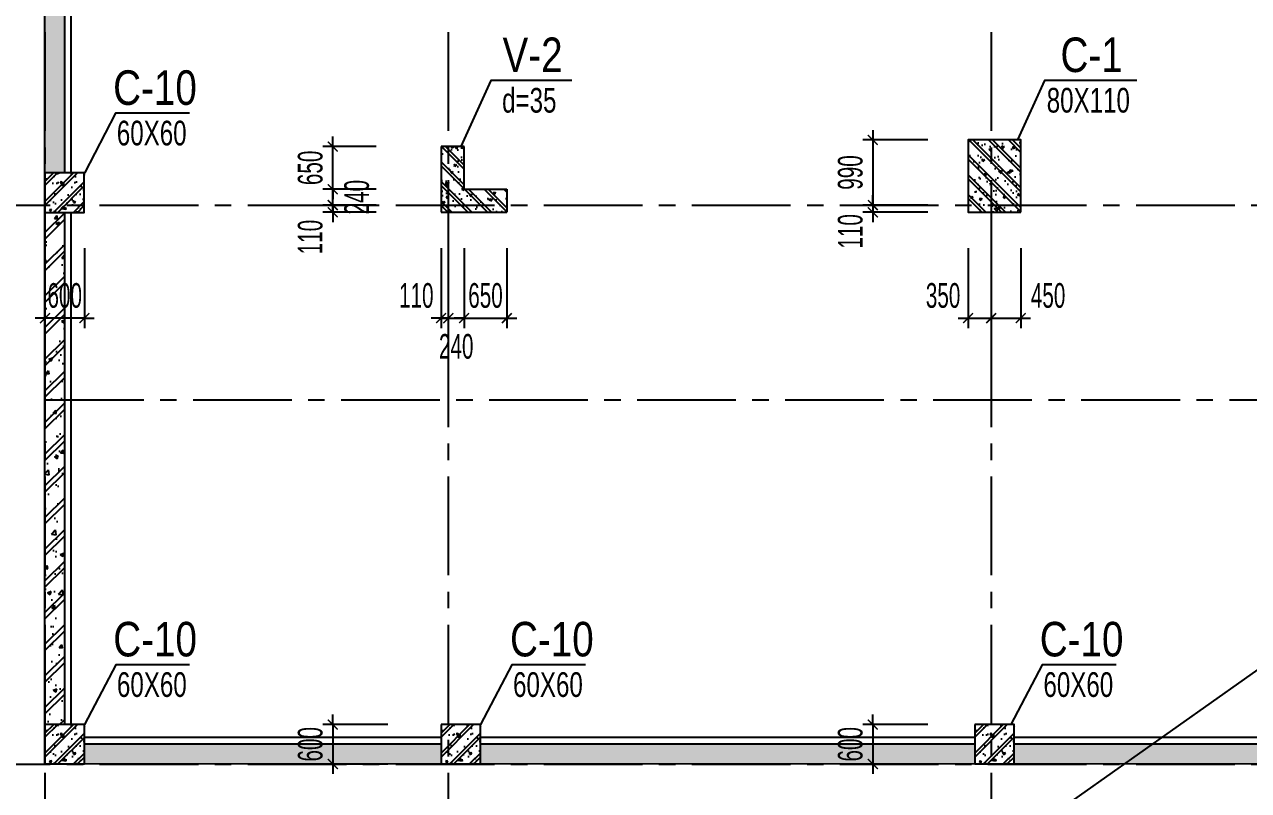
# Model space of a CAD drawing. Extents: x 1719887 to 1865417, y -150890 to 59748.
# Drawn here: x 1731479 to 1750081, y -23451 to -11816 of the extents above; entities that cross this region are included whole.
import ezdxf
from ezdxf.enums import TextEntityAlignment as Align

# ---------------------------------------------------------------- set-up
doc = ezdxf.new("R2010")
doc.units = 0
doc.header["$LTSCALE"] = 1000
doc.header["$MEASUREMENT"] = 0
doc.header["$PDMODE"] = 3
doc.linetypes.add('CENTER2', pattern=[1.125, 0.75, -0.125, 0.125, -0.125])
doc.layers.get('0').update_dxf_attribs({"linetype": 'CONTINUOUS'})
doc.layers.get('Defpoints').update_dxf_attribs({"linetype": 'CONTINUOUS'})
for name, color, linetype in [('CDC.01.AXIS', 160, 'CENTER2'), ('CDC.02.DIM', 1, 'CONTINUOUS'), ('CDC.05.STEEL', 4, 'CONTINUOUS'), ('CDC.06.TEXT', 2, 'CONTINUOUS'), ('CDC.10.HATCH', 9, 'CONTINUOUS'), ('CDC.11.NOTE', 8, 'CONTINUOUS')]:
    doc.layers.add(name, color=color, linetype=linetype)
doc.layers.add('KCS_Plotter', color=11, linetype='CONTINUOUS', plot=False)
doc.styles.add('ARIAL', font='arial.ttf', dxfattribs={"width": 0.6})
doc.dimstyles.new('D150', dxfattribs={"dimscale": 150, "dimtxt": 2.5, "dimasz": 1, "dimexe": 1, "dimexo": 0, "dimgap": 1, "dimtad": 1, "dimdec": 0, "dimdsep": 46, "dimtxsty": 'ARIAL', "dimblk": 'ARCHTICK', "dimcen": 1, "dimdle": 1, "dimclrd": 1, "dimclre": 1, "dimclrt": 2, "dimadec": 0, "dimazin": 0, "dimtfac": 0.00072, "dimtdec": 0, "dimtix": 1, "dimtmove": 2, "dimatfit": 3, "dimldrblk": 'ARCHTICK', "dimfxl": 1, "dimtolj": 1, "dimlwd": -1, "dimlwe": -1, "dimarcsym": 0})
pattern_1 = [(50, (0, 0), (573.80815, -50.20171), [60, -660]), (355, (0, 0), (-111.00107, 601.7537), [48, -528]), (100.4514, (47.8, -4.2), (462.8075, 551.55163), [50.99215, -560.91369]), (46.1842, (0, 160), (853.79284, -132.4152), [90, -990]), (96.6356, (71.15, 149), (747.73016, 779.2943), [76.48823, -841.3704]), (351.1842, (0, 160), (747.72956, 779.2949), [72, -792]), (21, (80, 120), (477.52564, -322.09511), [60, -660]), (326, (80, 120), (194.65227, 580.12004), [48, -528]), (71.4514, (119.8, 93.16), (672.1781, 258.0244), [50.99215, -560.91369]), (37.5, (0, 0), (9.727884, 266.315083), [0, -521.6, 0, -536, 0, -530]), (7.5, (0, 0), (210.45563, 315.52937), [0, -305.6, 0, -509.6, 0, -202]), (327.5, (-178.4, 0), (427.05795, -18.043897), [0, -200, 0, -624, 0, -828]), (317.5, (-258.4, 0), (466.548935, 80.083986), [0, -260, 0, -414.4, 0, -588]), (45, (0, 0), (-240.416306, 240.416306), []), (45, (0, 98), (-240.416306, 240.416306), [])]

# ---------------------------------------------------------------- blocks, each defined once
blk = doc.blocks.new('TH1')
at = {"layer": 'CDC.10.HATCH'}
h = blk.add_hatch(dxfattribs=at)
h.set_pattern_fill('CHAU-01', color=256, scale=80, style=0, pattern_type=2)
h.set_pattern_definition(pattern_1)
h.paths.add_polyline_path([(1734850, -103598), (1734550, -103598), (1734550, -110158), (1734850, -110158)])
h.paths.add_polyline_path([(1734849, -96348), (1734549, -96348), (1734550, -102998), (1734850, -102998)])
h.paths.add_polyline_path([(1734849, -87748), (1734549, -87748), (1734549, -95748), (1734849, -95748)])
h.paths.add_polyline_path([(1734849, -80497), (1734549, -80497), (1734549, -87148), (1734849, -87148)])
h.paths.add_polyline_path([(1734849, -73338), (1734549, -73338), (1734549, -79897), (1734849, -79897)])
h.paths.add_polyline_path([(1734849, -68421), (1734549, -68421), (1734549, -72738), (1734849, -72738)])
h.paths.add_polyline_path([(1738394, -64148), (1740570, -64148), (1740570, -63848), (1738264, -63848), (1734549, -67821), (1734960, -67821)])
h = blk.add_hatch(dxfattribs=at)
h.set_pattern_fill('CHAU-01', color=256, scale=50, style=0, pattern_type=2)
h.set_pattern_definition([(310, (0, -183495.4), (358.63009, 31.376067), [37.5, -412.5]), (5, (0, -183495.4), (-69.37567, -376.09607), [30, -330]), (259.5486, (29.9, -183492.77), (289.25469, -344.71977), [31.870095, -350.571056]), (313.8158, (0, -183595.4), (533.62052, 82.75951), [56.25, -618.75]), (263.3644, (44.47, -183588.5), (467.33135, -487.05894), [47.80514, -525.8565]), (8.8158, (0, -183595.4), (467.33097, -487.0593), [45, -495]), (339, (50, -183570.4), (298.453526, 201.309445), [37.5, -412.5]), (34, (50, -183570.4), (121.657666, -362.57502), [30, -330]), (288.5486, (74.87, -183553.6), (420.111314, -161.26525), [31.870095, -350.571056]), (322.5, (0, -183495.39), (6.079928, -166.446927), [0, -326, 0, -335, 0, -331.25]), (352.5, (0, -183495.39), (131.534769, -197.205856), [0, -191, 0, -318.5, 0, -126.25]), (32.5, (-111.5, -183495.39), (266.911218, 11.277436), [0, -125, 0, -390, 0, -517.5]), (42.5, (-161.5, -183495.39), (291.593085, -50.05249), [0, -162.5, 0, -259, 0, -367.5]), (315, (0, -183495.39), (-150.26019, -150.26019), []), (315, (0, -183556.64), (-150.26019, -150.26019), [])])
h.paths.add_polyline_path([(1748930, -110757), (1748580, -110757), (1748580, -110648), (1748930, -110648)])
h.paths.add_polyline_path([(1748930, -110648), (1748580, -110648), (1748580, -109657), (1748930, -109657)])
h.paths.add_polyline_path([(1749380, -110648), (1748930, -110648), (1748930, -109657), (1749380, -109657)])
h.paths.add_polyline_path([(1749380, -110757), (1748930, -110757), (1748930, -110648), (1749380, -110648)])
h = blk.add_hatch(dxfattribs=at)
h.set_pattern_fill('CHAU-01', color=256, scale=50, style=0, pattern_type=2)
h.set_pattern_definition([(310, (0, -183495.4), (358.63009, 31.376067), [37.5, -412.5]), (5, (0, -183495.4), (-69.37567, -376.09607), [30, -330]), (259.5486, (29.9, -183492.77), (289.25469, -344.71977), [31.870095, -350.571056]), (313.8158, (0, -183595.4), (533.62052, 82.75951), [56.25, -618.75]), (263.3644, (44.47, -183588.5), (467.33135, -487.05894), [47.80514, -525.8565]), (8.8158, (0, -183595.4), (467.33097, -487.0593), [45, -495]), (339, (50, -183570.4), (298.453526, 201.309445), [37.5, -412.5]), (34, (50, -183570.4), (121.657666, -362.57502), [30, -330]), (288.5486, (74.87, -183553.6), (420.111314, -161.26525), [31.870095, -350.571056]), (322.5, (0, -183495.39), (6.079928, -166.446927), [0, -326, 0, -335, 0, -331.25]), (352.5, (0, -183495.39), (131.534769, -197.205856), [0, -191, 0, -318.5, 0, -126.25]), (32.5, (-111.5, -183495.39), (266.911218, 11.277436), [0, -125, 0, -390, 0, -517.5]), (42.5, (-161.5, -183495.39), (291.593085, -50.05249), [0, -162.5, 0, -259, 0, -367.5]), (315, (0, -183495.39), (-150.26019, -150.26019), []), (315, (0, -183556.64), (-150.26019, -150.26019), [])])
h.paths.add_polyline_path([(1740680, -110648), (1740570, -110648), (1740570, -109757), (1740680, -109757)])
h.paths.add_polyline_path([(1741570, -110648), (1740680, -110648), (1740680, -109757), (1740920, -109757), (1740920, -110407), (1741570, -110407)])
h.paths.add_polyline_path([(1741570, -110757), (1740680, -110757), (1740680, -110648), (1741570, -110648)])
h.paths.add_polyline_path([(1740680, -110757), (1740570, -110757), (1740570, -110648), (1740680, -110648)])
h = blk.add_hatch(dxfattribs=at)
h.set_pattern_fill('CHAU-01', color=256, scale=50, angle=270, style=0, pattern_type=2)
h.set_pattern_definition([(220, (3483904.8, -417479.05), (31.376067, -358.63009), [37.5, -412.5]), (275, (3483904.8, -417479.05), (-376.09607, 69.37567), [30, -330]), (169.5486, (3483907.43, -417508.93), (-344.71977, -289.25469), [31.870095, -350.571056]), (223.8158, (3483804.8, -417479.05), (82.75951, -533.62052), [56.25, -618.75]), (173.3644, (3483811.7, -417523.5), (-487.05894, -467.33135), [47.80514, -525.8565]), (278.8158, (3483804.8, -417479.05), (-487.0593, -467.33097), [45, -495]), (249, (3483829.8, -417529.05), (201.309445, -298.453526), [37.5, -412.5]), (304, (3483829.8, -417529.05), (-362.57502, -121.657666), [30, -330]), (198.5486, (3483846.6, -417553.9), (-161.26525, -420.111314), [31.870095, -350.571056]), (232.5, (3483904.81, -417479.05), (-166.446927, -6.079928), [0, -326, 0, -335, 0, -331.25]), (262.5, (3483904.81, -417479.05), (-197.205856, -131.534769), [0, -191, 0, -318.5, 0, -126.25]), (302.5, (3483904.81, -417367.55), (11.277436, -266.911218), [0, -125, 0, -390, 0, -517.5]), (312.5, (3483904.81, -417317.55), (-50.05249, -291.593085), [0, -162.5, 0, -259, 0, -367.5]), (225, (3483904.81, -417479.05), (-150.26019, 150.26019), []), (225, (3483843.56, -417479.05), (-150.26019, 150.26019), [])])
h.paths.add_polyline_path([(1734548, -110758), (1735148, -110758), (1735148, -110158), (1734548, -110158)])
h = blk.add_hatch(dxfattribs=at)
h.set_pattern_fill('CHAU-01', color=256, scale=80, style=0, pattern_type=2)
h.set_pattern_definition(pattern_1)
h.paths.add_polyline_path([(1734850, -110758), (1734550, -110758), (1734550, -113608), (1734850, -113608)])
h.paths.add_polyline_path([(1734850, -113608), (1734550, -113608), (1734550, -118537), (1734850, -118537)])
h = blk.add_hatch(dxfattribs=at)
h.set_pattern_fill('CHAU-01', color=256, scale=50, angle=270, style=0, pattern_type=2)
h.set_pattern_definition([(220, (3483905.74, -425858.37), (31.376067, -358.63009), [37.5, -412.5]), (275, (3483905.74, -425858.37), (-376.09607, 69.37567), [30, -330]), (169.5486, (3483908.36, -425888.26), (-344.71977, -289.25469), [31.870095, -350.571056]), (223.8158, (3483805.74, -425858.37), (82.75951, -533.62052), [56.25, -618.75]), (173.3644, (3483812.64, -425902.84), (-487.05894, -467.33135), [47.80514, -525.8565]), (278.8158, (3483805.74, -425858.37), (-487.0593, -467.33097), [45, -495]), (249, (3483830.74, -425908.37), (201.309445, -298.453526), [37.5, -412.5]), (304, (3483830.74, -425908.37), (-362.57502, -121.657666), [30, -330]), (198.5486, (3483847.5, -425933.24), (-161.26525, -420.111314), [31.870095, -350.571056]), (232.5, (3483905.74, -425858.37), (-166.446927, -6.079928), [0, -326, 0, -335, 0, -331.25]), (262.5, (3483905.74, -425858.37), (-197.205856, -131.534769), [0, -191, 0, -318.5, 0, -126.25]), (302.5, (3483905.74, -425746.87), (11.277436, -266.911218), [0, -125, 0, -390, 0, -517.5]), (312.5, (3483905.74, -425696.87), (-50.05249, -291.593085), [0, -162.5, 0, -259, 0, -367.5]), (225, (3483905.74, -425858.37), (-150.26019, 150.26019), []), (225, (3483844.5, -425858.37), (-150.26019, 150.26019), [])])
h.paths.add_polyline_path([(1734549, -119137), (1735149, -119137), (1735149, -118537), (1734549, -118537)])
h = blk.add_hatch(dxfattribs=at)
h.set_pattern_fill('CHAU-01', color=256, scale=50, angle=270, style=0, pattern_type=2)
h.set_pattern_definition([(220, (3489926.1, -425858.4), (31.376067, -358.63009), [37.5, -412.5]), (275, (3489926.1, -425858.4), (-376.09607, 69.37567), [30, -330]), (169.5486, (3489928.7, -425888.28), (-344.71977, -289.25469), [31.870095, -350.571056]), (223.8158, (3489826.1, -425858.4), (82.75951, -533.62052), [56.25, -618.75]), (173.3644, (3489833, -425902.86), (-487.05894, -467.33135), [47.80514, -525.8565]), (278.8158, (3489826.1, -425858.4), (-487.0593, -467.33097), [45, -495]), (249, (3489851.1, -425908.4), (201.309445, -298.453526), [37.5, -412.5]), (304, (3489851.1, -425908.4), (-362.57502, -121.657666), [30, -330]), (198.5486, (3489867.87, -425933.27), (-161.26525, -420.111314), [31.870095, -350.571056]), (232.5, (3489926.1, -425858.4), (-166.446927, -6.079928), [0, -326, 0, -335, 0, -331.25]), (262.5, (3489926.1, -425858.4), (-197.205856, -131.534769), [0, -191, 0, -318.5, 0, -126.25]), (302.5, (3489926.1, -425746.9), (11.277436, -266.911218), [0, -125, 0, -390, 0, -517.5]), (312.5, (3489926.1, -425696.9), (-50.05249, -291.593085), [0, -162.5, 0, -259, 0, -367.5]), (225, (3489926.1, -425858.4), (-150.26019, 150.26019), []), (225, (3489864.84, -425858.4), (-150.26019, 150.26019), [])])
h.paths.add_polyline_path([(1740570, -119137), (1741170, -119137), (1741170, -118537), (1740570, -118537)])
h = blk.add_hatch(dxfattribs=at)
h.set_pattern_fill('CHAU-01', color=256, scale=50, angle=270, style=0, pattern_type=2)
h.set_pattern_definition([(220, (3498036.04, -425858.46), (31.376067, -358.63009), [37.5, -412.5]), (275, (3498036.04, -425858.46), (-376.09607, 69.37567), [30, -330]), (169.5486, (3498038.66, -425888.35), (-344.71977, -289.25469), [31.870095, -350.571056]), (223.8158, (3497936.04, -425858.46), (82.75951, -533.62052), [56.25, -618.75]), (173.3644, (3497942.94, -425902.93), (-487.05894, -467.33135), [47.80514, -525.8565]), (278.8158, (3497936.04, -425858.46), (-487.0593, -467.33097), [45, -495]), (249, (3497961.04, -425908.46), (201.309445, -298.453526), [37.5, -412.5]), (304, (3497961.04, -425908.46), (-362.57502, -121.657666), [30, -330]), (198.5486, (3497977.8, -425933.33), (-161.26525, -420.111314), [31.870095, -350.571056]), (232.5, (3498036.04, -425858.46), (-166.446927, -6.079928), [0, -326, 0, -335, 0, -331.25]), (262.5, (3498036.04, -425858.46), (-197.205856, -131.534769), [0, -191, 0, -318.5, 0, -126.25]), (302.5, (3498036.04, -425746.96), (11.277436, -266.911218), [0, -125, 0, -390, 0, -517.5]), (312.5, (3498036.04, -425696.96), (-50.05249, -291.593085), [0, -162.5, 0, -259, 0, -367.5]), (225, (3498036.04, -425858.46), (-150.26019, 150.26019), []), (225, (3497974.8, -425858.46), (-150.26019, 150.26019), [])])
h.paths.add_polyline_path([(1748680, -119137), (1749280, -119137), (1749280, -118537), (1748680, -118537)])
h = blk.add_hatch(dxfattribs=at)
h.set_pattern_fill('CHAU-01', color=256, scale=80, style=0, pattern_type=2)
h.set_pattern_definition([(50, (0, -2490), (573.80815, -50.20171), [60, -660]), (355, (0, -2490), (-111.00107, 601.7537), [48, -528]), (100.4514, (47.8, -2494.2), (462.8075, 551.55163), [50.99215, -560.91369]), (46.1842, (0, -2330), (853.79284, -132.4152), [90, -990]), (96.6356, (71.15, -2341), (747.73016, 779.2943), [76.48823, -841.3704]), (351.1842, (0, -2330), (747.72956, 779.2949), [72, -792]), (21, (80, -2370), (477.52564, -322.09511), [60, -660]), (326, (80, -2370), (194.65227, 580.12004), [48, -528]), (71.4514, (119.8, -2396.84), (672.1781, 258.0244), [50.99215, -560.91369]), (37.5, (0, -2490), (9.727884, 266.315083), [0, -521.6, 0, -536, 0, -530]), (7.5, (0, -2490), (210.45563, 315.52937), [0, -305.6, 0, -509.6, 0, -202]), (327.5, (-178.4, -2490), (427.05795, -18.043897), [0, -200, 0, -624, 0, -828]), (317.5, (-258.4, -2490), (466.548935, 80.083986), [0, -260, 0, -414.4, 0, -588]), (45, (0, -2490), (-240.416306, 240.416306), []), (45, (0, -2392), (-240.416306, 240.416306), [])])
h.paths.add_polyline_path([(1789255, -118837), (1781880, -118837), (1781880, -119137), (1789255, -119137)])
h.paths.add_polyline_path([(1765130, -118837), (1757480, -118837), (1757480, -119137), (1765130, -119137)])
h.paths.add_polyline_path([(1756880, -118837), (1749280, -118837), (1749280, -119137), (1756880, -119137)])
h.paths.add_polyline_path([(1748680, -118837), (1741170, -118837), (1741170, -119137), (1748680, -119137)])
h.paths.add_polyline_path([(1740570, -118837), (1735149, -118837), (1735149, -119137), (1740570, -119137)])
at = {"layer": 'CDC.01.AXIS', "ltscale": 2}
for p, q in [((1734550, -63021), (1734550, -119734)), ((1740680, -63021), (1740680, -119734)), ((1748930, -63021), (1748930, -119734)), ((1733131, -110648), (1840145, -110648)), ((1734550, -113608), (1840145, -113608)), ((1733131, -119138), (1840145, -119138))]:
    blk.add_line(p, q, dxfattribs=at)
at = {"layer": 'CDC.05.STEEL'}
for p, q in [((1734550, -119137), (1734549, -67821)), ((1734850, -110158), (1734850, -103598)), ((1734950, -110158), (1734950, -103598)), ((1734850, -118537), (1734850, -110758)), ((1734950, -118537), (1734950, -110758)), ((1740570, -118737), (1735149, -118737)), ((1740570, -118837), (1735149, -118837)), ((1748680, -118737), (1741170, -118737)), ((1748680, -118837), (1741170, -118837)), ((1756880, -118737), (1749280, -118737)), ((1756880, -118837), (1749280, -118837)), ((1838481, -119138), (1734550, -119137))]:
    blk.add_line(p, q, dxfattribs=at)
at = {"layer": 'CDC.05.STEEL', "ltscale": 2000}
for p, q in [((1740920, -109757), (1740570, -109757)), ((1740570, -109757), (1740570, -110757)), ((1740920, -110407), (1740920, -109757)), ((1740920, -110407), (1741570, -110407)), ((1741570, -110407), (1741570, -110757)), ((1740570, -110757), (1741570, -110757))]:
    blk.add_line(p, q, dxfattribs=at)
for points in [[(1749380, -110757), (1749380, -109657), (1748580, -109657), (1748580, -110757)], [(1734548, -110158), (1734548, -110758), (1735148, -110758), (1735148, -110158)], [(1734549, -118537), (1734549, -119137), (1735149, -119137), (1735149, -118537)], [(1740570, -118537), (1740570, -119137), (1741170, -119137), (1741170, -118537)], [(1748680, -118537), (1748680, -119137), (1749280, -119137), (1749280, -118537)]]:
    blk.add_lwpolyline(points, close=True, dxfattribs=at)
blk = doc.blocks.new('_ARCHTICK')
at = {"color": 0, "linetype": 'ByBlock', "const_width": 0.15}
blk.add_lwpolyline([(-0.5, -0.5), (0.5, 0.5)], dxfattribs=at)
blk = doc.blocks.new('*D615')
at = {"layer": 'CDC.02.DIM', "color": 1, "transparency": 16777216}
for p, q in [((1737810, -15213), (1737810, -16426)), ((1737920, -15213), (1737920, -16426)), ((1737810, -16276), (1737660, -16276)), ((1737810, -16276), (1737920, -16276)), ((1737920, -16276), (1738070, -16276))]:
    blk.add_line(p, q, dxfattribs=at)
at = {"layer": 'Defpoints', "color": 0, "transparency": 16777216}
for p in [(1737810, -15213), (1737920, -15213), (1737920, -16276)]:
    blk.add_point(p, dxfattribs=at)
at = {"layer": 'CDC.02.DIM', "color": 1, "transparency": 16777216, "xscale": 150, "yscale": 150, "zscale": 150}
blk.add_blockref('_ARCHTICK', (1737810, -16276), dxfattribs=at)
at = {"layer": 'CDC.02.DIM', "color": 1, "transparency": 16777216, "xscale": 150, "yscale": 150, "zscale": 150, "rotation": 180}
blk.add_blockref('_ARCHTICK', (1737920, -16276), dxfattribs=at)
at = {"layer": 'CDC.02.DIM', "color": 2, "transparency": 16777216, "insert": (1737433, -15934), "char_height": 375, "attachment_point": 5, "style": 'ARIAL'}
blk.add_mtext('\\A1;110', dxfattribs=at)
blk = doc.blocks.new('*D616')
at = {"layer": 'CDC.02.DIM', "color": 1, "transparency": 16777216}
for p, q in [((1737920, -15213), (1737920, -16426)), ((1738160, -15213), (1738160, -16426)), ((1737920, -16276), (1737770, -16276)), ((1737920, -16276), (1738160, -16276)), ((1738160, -16276), (1738310, -16276))]:
    blk.add_line(p, q, dxfattribs=at)
at = {"layer": 'Defpoints', "color": 0, "transparency": 16777216}
for p in [(1737920, -15213), (1738160, -15213), (1738160, -16276)]:
    blk.add_point(p, dxfattribs=at)
at = {"layer": 'CDC.02.DIM', "color": 1, "transparency": 16777216, "xscale": 150, "yscale": 150, "zscale": 150}
blk.add_blockref('_ARCHTICK', (1737920, -16276), dxfattribs=at)
at = {"layer": 'CDC.02.DIM', "color": 1, "transparency": 16777216, "xscale": 150, "yscale": 150, "zscale": 150, "rotation": 180}
blk.add_blockref('_ARCHTICK', (1738160, -16276), dxfattribs=at)
at = {"layer": 'CDC.02.DIM', "color": 2, "transparency": 16777216, "insert": (1738040, -16707), "char_height": 375, "attachment_point": 5, "style": 'ARIAL'}
blk.add_mtext('\\A1;240', dxfattribs=at)
blk = doc.blocks.new('*D617')
at = {"layer": 'CDC.02.DIM', "color": 1, "transparency": 16777216}
for p, q in [((1738160, -15213), (1738160, -16426)), ((1738810, -15213), (1738810, -16426)), ((1738160, -16276), (1738010, -16276)), ((1738160, -16276), (1738810, -16276)), ((1738810, -16276), (1738960, -16276))]:
    blk.add_line(p, q, dxfattribs=at)
at = {"layer": 'Defpoints', "color": 0, "transparency": 16777216}
for p in [(1738160, -15213), (1738810, -15213), (1738810, -16276)]:
    blk.add_point(p, dxfattribs=at)
at = {"layer": 'CDC.02.DIM', "color": 1, "transparency": 16777216, "xscale": 150, "yscale": 150, "zscale": 150}
blk.add_blockref('_ARCHTICK', (1738160, -16276), dxfattribs=at)
at = {"layer": 'CDC.02.DIM', "color": 1, "transparency": 16777216, "xscale": 150, "yscale": 150, "zscale": 150, "rotation": 180}
blk.add_blockref('_ARCHTICK', (1738810, -16276), dxfattribs=at)
at = {"layer": 'CDC.02.DIM', "color": 2, "transparency": 16777216, "insert": (1738485, -15934), "char_height": 375, "attachment_point": 5, "style": 'ARIAL'}
blk.add_mtext('\\A1;650', dxfattribs=at)
blk = doc.blocks.new('*D618')
at = {"layer": 'CDC.02.DIM', "color": 1, "transparency": 16777216}
for p, q in [((1745820, -15213), (1745820, -16426)), ((1746170, -15213), (1746170, -16426)), ((1745670, -16276), (1746320, -16276))]:
    blk.add_line(p, q, dxfattribs=at)
at = {"layer": 'Defpoints', "color": 0, "transparency": 16777216}
for p in [(1745820, -15213), (1746170, -15213), (1746170, -16276)]:
    blk.add_point(p, dxfattribs=at)
at = {"layer": 'CDC.02.DIM', "color": 1, "transparency": 16777216, "xscale": 150, "yscale": 150, "zscale": 150, "rotation": 180}
blk.add_blockref('_ARCHTICK', (1745820, -16276), dxfattribs=at)
at = {"layer": 'CDC.02.DIM', "color": 1, "transparency": 16777216, "xscale": 150, "yscale": 150, "zscale": 150}
blk.add_blockref('_ARCHTICK', (1746170, -16276), dxfattribs=at)
at = {"layer": 'CDC.02.DIM', "color": 2, "transparency": 16777216, "insert": (1745439, -15934), "char_height": 375, "attachment_point": 5, "style": 'ARIAL'}
blk.add_mtext('\\A1;350', dxfattribs=at)
blk = doc.blocks.new('*D619')
at = {"layer": 'CDC.02.DIM', "color": 1, "transparency": 16777216}
for p, q in [((1746170, -15213), (1746170, -16426)), ((1746620, -15213), (1746620, -16426)), ((1746020, -16276), (1746770, -16276))]:
    blk.add_line(p, q, dxfattribs=at)
at = {"layer": 'Defpoints', "color": 0, "transparency": 16777216}
for p in [(1746170, -15213), (1746620, -15213), (1746620, -16276)]:
    blk.add_point(p, dxfattribs=at)
at = {"layer": 'CDC.02.DIM', "color": 1, "transparency": 16777216, "xscale": 150, "yscale": 150, "zscale": 150, "rotation": 180}
blk.add_blockref('_ARCHTICK', (1746170, -16276), dxfattribs=at)
at = {"layer": 'CDC.02.DIM', "color": 1, "transparency": 16777216, "xscale": 150, "yscale": 150, "zscale": 150}
blk.add_blockref('_ARCHTICK', (1746620, -16276), dxfattribs=at)
at = {"layer": 'CDC.02.DIM', "color": 2, "transparency": 16777216, "insert": (1747035, -15934), "char_height": 375, "attachment_point": 5, "style": 'ARIAL'}
blk.add_mtext('\\A1;450', dxfattribs=at)
blk = doc.blocks.new('*D641')
at = {"layer": 'CDC.02.DIM', "color": 1, "transparency": 16777216}
for p, q in [((1731790, -15213), (1731790, -16426)), ((1732390, -15213), (1732390, -16426)), ((1731790, -16276), (1731640, -16276)), ((1732390, -16276), (1731790, -16276)), ((1732390, -16276), (1732540, -16276))]:
    blk.add_line(p, q, dxfattribs=at)
at = {"layer": 'Defpoints', "color": 0, "transparency": 16777216}
for p in [(1731790, -15213), (1732390, -15213), (1731790, -16276)]:
    blk.add_point(p, dxfattribs=at)
at = {"layer": 'CDC.02.DIM', "color": 1, "transparency": 16777216, "xscale": 150, "yscale": 150, "zscale": 150}
blk.add_blockref('_ARCHTICK', (1731790, -16276), dxfattribs=at)
at = {"layer": 'CDC.02.DIM', "color": 1, "transparency": 16777216, "xscale": 150, "yscale": 150, "zscale": 150, "rotation": 180}
blk.add_blockref('_ARCHTICK', (1732390, -16276), dxfattribs=at)
at = {"layer": 'CDC.02.DIM', "color": 2, "transparency": 16777216, "insert": (1732090, -15934), "char_height": 375, "attachment_point": 5, "style": 'ARIAL'}
blk.add_mtext('\\A1;600', dxfattribs=at)
blk = doc.blocks.new('*D748')
at = {"layer": 'CDC.02.DIM', "color": 1, "transparency": 16777216}
for p, q in [((1745206, -13569), (1744221, -13569)), ((1744371, -13419), (1744371, -14709)), ((1745206, -14559), (1744221, -14559))]:
    blk.add_line(p, q, dxfattribs=at)
at = {"layer": 'Defpoints', "color": 0, "transparency": 16777216}
for p in [(1745206, -13569), (1744371, -14559), (1745206, -14559)]:
    blk.add_point(p, dxfattribs=at)
at = {"layer": 'CDC.02.DIM', "color": 1, "transparency": 16777216, "xscale": 150, "yscale": 150, "zscale": 150}
for p, rotation in [((1744371, -13569), 90), ((1744371, -14559), 270)]:
    blk.add_blockref('_ARCHTICK', p, dxfattribs=dict(at, rotation=rotation))
at = {"layer": 'CDC.02.DIM', "color": 2, "transparency": 16777216, "insert": (1744030, -14064), "char_height": 375, "attachment_point": 5, "rotation": 90, "style": 'ARIAL'}
blk.add_mtext('\\A1;990', dxfattribs=at)
blk = doc.blocks.new('*D749')
at = {"layer": 'CDC.02.DIM', "color": 1, "transparency": 16777216}
for p, q in [((1744371, -14559), (1744371, -14409)), ((1745206, -14559), (1744221, -14559)), ((1745206, -14669), (1744221, -14669)), ((1744371, -14559), (1744371, -14669)), ((1744371, -14669), (1744371, -14819))]:
    blk.add_line(p, q, dxfattribs=at)
at = {"layer": 'Defpoints', "color": 0, "transparency": 16777216}
for p in [(1744371, -14669), (1745206, -14559), (1745206, -14669)]:
    blk.add_point(p, dxfattribs=at)
at = {"layer": 'CDC.02.DIM', "color": 1, "transparency": 16777216, "xscale": 150, "yscale": 150, "zscale": 150}
for p, rotation in [((1744371, -14559), 270), ((1744371, -14669), 90)]:
    blk.add_blockref('_ARCHTICK', p, dxfattribs=dict(at, rotation=rotation))
at = {"layer": 'CDC.02.DIM', "color": 2, "transparency": 16777216, "insert": (1744030, -14958), "char_height": 375, "attachment_point": 5, "rotation": 90, "style": 'ARIAL'}
blk.add_mtext('\\A1;110', dxfattribs=at)
blk = doc.blocks.new('*D750')
at = {"layer": 'CDC.02.DIM', "color": 1, "transparency": 16777216}
for p, q in [((1744371, -22449), (1744371, -22299)), ((1745206, -22449), (1744221, -22449)), ((1744371, -22449), (1744371, -23049)), ((1745206, -23049), (1744221, -23049)), ((1744371, -23049), (1744371, -23199))]:
    blk.add_line(p, q, dxfattribs=at)
at = {"layer": 'Defpoints', "color": 0, "transparency": 16777216}
for p in [(1745206, -22449), (1744371, -23049), (1745206, -23049)]:
    blk.add_point(p, dxfattribs=at)
at = {"layer": 'CDC.02.DIM', "color": 1, "transparency": 16777216, "xscale": 150, "yscale": 150, "zscale": 150}
for p, rotation in [((1744371, -22449), 270), ((1744371, -23049), 90)]:
    blk.add_blockref('_ARCHTICK', p, dxfattribs=dict(at, rotation=rotation))
at = {"layer": 'CDC.02.DIM', "color": 2, "transparency": 16777216, "insert": (1744030, -22749), "char_height": 375, "attachment_point": 5, "rotation": 90, "style": 'ARIAL'}
blk.add_mtext('\\A1;600', dxfattribs=at)
blk = doc.blocks.new('*D820')
at = {"layer": 'CDC.02.DIM', "color": 1, "transparency": 16777216}
for p, q in [((1736164, -14559), (1736164, -14409)), ((1736824, -14559), (1736014, -14559)), ((1736824, -14669), (1736014, -14669)), ((1736164, -14669), (1736164, -14559)), ((1736164, -14669), (1736164, -14819))]:
    blk.add_line(p, q, dxfattribs=at)
at = {"layer": 'Defpoints', "color": 0, "transparency": 16777216}
for p in [(1736164, -14559), (1736824, -14559), (1736824, -14669)]:
    blk.add_point(p, dxfattribs=at)
at = {"layer": 'CDC.02.DIM', "color": 1, "transparency": 16777216, "xscale": 150, "yscale": 150, "zscale": 150}
for p, rotation in [((1736164, -14559), 270), ((1736164, -14669), 90)]:
    blk.add_blockref('_ARCHTICK', p, dxfattribs=dict(at, rotation=rotation))
at = {"layer": 'CDC.02.DIM', "color": 2, "transparency": 16777216, "insert": (1735823, -15045), "char_height": 375, "attachment_point": 5, "rotation": 90, "style": 'ARIAL'}
blk.add_mtext('\\A1;110', dxfattribs=at)
blk = doc.blocks.new('*D821')
at = {"layer": 'CDC.02.DIM', "color": 1, "transparency": 16777216}
for p, q in [((1736824, -14319), (1736014, -14319)), ((1736164, -14319), (1736164, -14169)), ((1736164, -14559), (1736164, -14319)), ((1736824, -14559), (1736014, -14559)), ((1736164, -14559), (1736164, -14709))]:
    blk.add_line(p, q, dxfattribs=at)
at = {"layer": 'Defpoints', "color": 0, "transparency": 16777216}
for p in [(1736164, -14319), (1736824, -14319), (1736824, -14559)]:
    blk.add_point(p, dxfattribs=at)
at = {"layer": 'CDC.02.DIM', "color": 1, "transparency": 16777216, "xscale": 150, "yscale": 150, "zscale": 150}
for p, rotation in [((1736164, -14319), 270), ((1736164, -14559), 90)]:
    blk.add_blockref('_ARCHTICK', p, dxfattribs=dict(at, rotation=rotation))
at = {"layer": 'CDC.02.DIM', "color": 2, "transparency": 16777216, "insert": (1736529, -14439), "char_height": 375, "attachment_point": 5, "rotation": 90, "style": 'ARIAL'}
blk.add_mtext('\\A1;240', dxfattribs=at)
blk = doc.blocks.new('*D822')
at = {"layer": 'CDC.02.DIM', "color": 1, "transparency": 16777216}
for p, q in [((1736164, -13669), (1736164, -13519)), ((1736824, -13669), (1736014, -13669)), ((1736164, -14319), (1736164, -13669)), ((1736824, -14319), (1736014, -14319)), ((1736164, -14319), (1736164, -14469))]:
    blk.add_line(p, q, dxfattribs=at)
at = {"layer": 'Defpoints', "color": 0, "transparency": 16777216}
for p in [(1736164, -13669), (1736824, -13669), (1736824, -14319)]:
    blk.add_point(p, dxfattribs=at)
at = {"layer": 'CDC.02.DIM', "color": 1, "transparency": 16777216, "xscale": 150, "yscale": 150, "zscale": 150}
for p, rotation in [((1736164, -13669), 270), ((1736164, -14319), 90)]:
    blk.add_blockref('_ARCHTICK', p, dxfattribs=dict(at, rotation=rotation))
at = {"layer": 'CDC.02.DIM', "color": 2, "transparency": 16777216, "insert": (1735823, -13994), "char_height": 375, "attachment_point": 5, "rotation": 90, "style": 'ARIAL'}
blk.add_mtext('\\A1;650', dxfattribs=at)
blk = doc.blocks.new('*D827')
at = {"layer": 'CDC.02.DIM', "color": 1, "transparency": 16777216}
for p, q in [((1736164, -22449), (1736164, -22299)), ((1736999, -22449), (1736014, -22449)), ((1736164, -22449), (1736164, -23049)), ((1736999, -23049), (1736014, -23049)), ((1736164, -23049), (1736164, -23199))]:
    blk.add_line(p, q, dxfattribs=at)
at = {"layer": 'Defpoints', "color": 0, "transparency": 16777216}
for p in [(1736999, -22449), (1736164, -23049), (1736999, -23049)]:
    blk.add_point(p, dxfattribs=at)
at = {"layer": 'CDC.02.DIM', "color": 1, "transparency": 16777216, "xscale": 150, "yscale": 150, "zscale": 150}
for p, rotation in [((1736164, -22449), 270), ((1736164, -23049), 90)]:
    blk.add_blockref('_ARCHTICK', p, dxfattribs=dict(at, rotation=rotation))
at = {"layer": 'CDC.02.DIM', "color": 2, "transparency": 16777216, "insert": (1735823, -22749), "char_height": 375, "attachment_point": 5, "rotation": 90, "style": 'ARIAL'}
blk.add_mtext('\\A1;600', dxfattribs=at)

msp = doc.modelspace()

# ---------------------------------------------------------------- linework, layer by layer
at = {"layer": 'CDC.11.NOTE'}
for points in [[(1739799.1, -12666.5), (1738566, -12666.5), (1738110.2, -13669.5)], [(1748385.2, -12666), (1746980.5, -12666), (1746570.2, -13568.8)], [(1733985.2, -13164.6), (1732864.4, -13164.6), (1732388.4, -14072.1)], [(1733987.1, -21542), (1732866.3, -21542), (1732389.8, -22448.5)], [(1740006.9, -21542), (1738886, -21542), (1738409.6, -22448.5)], [(1748067.4, -21542.1), (1746946.6, -21542.1), (1746470.1, -22448.6)]]:
    msp.add_lwpolyline(points, dxfattribs=at)
at = {"layer": 'KCS_Plotter'}
msp.add_line((1865416.7, 59748.5), (1719886.7, -43039.7), dxfattribs=at)

# ---------------------------------------------------------------- block references
at = {"layer": 'CDC.10.HATCH'}
msp.add_blockref('TH1', (-2759.9, 96088.6), dxfattribs=at)

# ---------------------------------------------------------------- texts
at = {"layer": 'CDC.06.TEXT', "style": 'ARIAL'}
for s, height, width, p in [('V-2', 525, 0.8, (1739200.3, -12276.4)), ('C-1', 525, 0.8, (1747696.2, -12275.9)), ('C-10', 525, 0.8, (1733462.2, -12774.5)), ('d=35', 375, 0.7, (1739150.4, -12966.6)), ('80X110', 375, 0.7, (1747646.3, -12966.1)), ('60X60', 375, 0.7, (1733412.3, -13464.7)), ('C-10', 525, 0.8, (1733464.1, -21151.9)), ('C-10', 525, 0.8, (1739493.6, -21151.9)), ('C-10', 525, 0.8, (1747544.4, -21151.9)), ('60X60', 375, 0.7, (1733414.2, -21842)), ('60X60', 375, 0.7, (1739434, -21842.1)), ('60X60', 375, 0.7, (1747494.5, -21842.1))]:
    msp.add_text(s, height=height, dxfattribs=dict(at, width=width)).set_placement(p, align=Align.MIDDLE_CENTER)

# ---------------------------------------------------------------- dimensions: what is measured, and where the dimension line sits
at = {"layer": 'CDC.02.DIM'}
for base, p1, p2, angle, picture, middle in [((1736164.3, -13668.8), (1736823.6, -14318.8), (1736823.6, -13668.8), 270, '*D822', (1735822.8, -13993.8)), ((1744371.3, -14559.1), (1745206.1, -13568.8), (1745206.1, -14559.1), 90, '*D748', (1744029.9, -14064)), ((1736164.3, -23048.6), (1736999, -22448.6), (1736999, -23048.6), 90, '*D827', (1735822.8, -22748.6)), ((1744371.3, -23048.6), (1745206.1, -22448.6), (1745206.1, -23048.6), 90, '*D750', (1744029.9, -22748.6))]:
    dim = msp.add_linear_dim(base=base, p1=p1, p2=p2, angle=angle, dimstyle='D150', dxfattribs=at)
    dim.commit()
    dim.dimension.update_dxf_attribs({"geometry": picture, "text_midpoint": middle})
for base, p1, p2, angle, picture, middle in [((1736164.3, -14318.8), (1736823.6, -14559.1), (1736823.6, -14318.8), 270, '*D821', (1736528.8, -14439)), ((1736164.3, -14559.1), (1736823.6, -14668.8), (1736823.6, -14559.1), 270, '*D820', (1735822.8, -15044.8)), ((1744371.3, -14668.8), (1745206.1, -14559.1), (1745206.1, -14668.8), 90, '*D749', (1744029.9, -14957.9))]:
    dim = msp.add_linear_dim(base=base, p1=p1, p2=p2, angle=angle, dimstyle='D150', dxfattribs=at)
    dim.commit()
    dim.dimension.update_dxf_attribs({"geometry": picture, "text_midpoint": middle, "dimtype": 160})
for base, p1, p2, picture, middle in [((1731789.9, -16275.6), (1732389.8, -15212.7), (1731789.9, -15212.7), '*D641', (1732089.8, -15934.1)), ((1738809.9, -16275.6), (1738159.9, -15212.7), (1738809.9, -15212.7), '*D617', (1738484.9, -15934.1))]:
    dim = msp.add_linear_dim(base=base, p1=p1, p2=p2, dimstyle='D150', dxfattribs=at)
    dim.commit()
    dim.dimension.update_dxf_attribs({"geometry": picture, "text_midpoint": middle})
for base, p1, p2, picture, middle in [((1737919.9, -16275.6), (1737809.9, -15212.7), (1737919.9, -15212.7), '*D615', (1737433.3, -15934.1)), ((1738159.9, -16275.6), (1737919.9, -15212.7), (1738159.9, -15212.7), '*D616', (1738039.9, -16707)), ((1746169.9, -16275.6), (1745819.9, -15212.7), (1746169.9, -15212.7), '*D618', (1745439.5, -15934)), ((1746619.9, -16275.6), (1746169.9, -15212.7), (1746619.9, -15212.7), '*D619', (1747034.9, -15934.1))]:
    dim = msp.add_linear_dim(base=base, p1=p1, p2=p2, dimstyle='D150', dxfattribs=at)
    dim.commit()
    dim.dimension.update_dxf_attribs({"geometry": picture, "text_midpoint": middle, "dimtype": 160})

doc.saveas('drawing.dxf')
